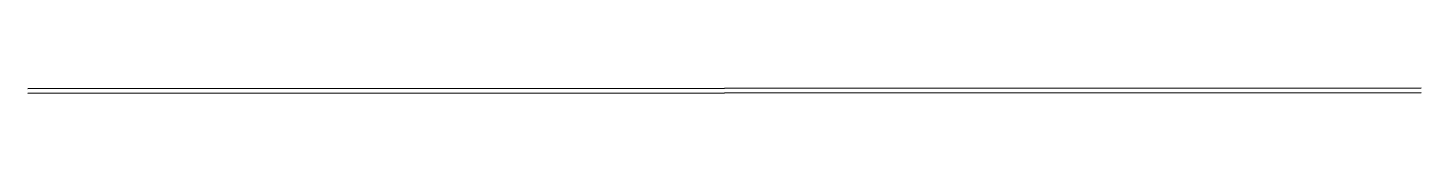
# Model space of a CAD drawing. Header units: metres. Extents: x -1000 to 1000, y 95 to 103.
import ezdxf

# ---------------------------------------------------------------- set-up
doc = ezdxf.new("R2010")
doc.units = ezdxf.units.M

msp = doc.modelspace()

# ---------------------------------------------------------------- linework, layer by layer
for p, q in [((-1000, 102), (1000, 103)), ((-1000, 95), (1000, 96))]:
    msp.add_line(p, q)

doc.saveas('drawing.dxf')
